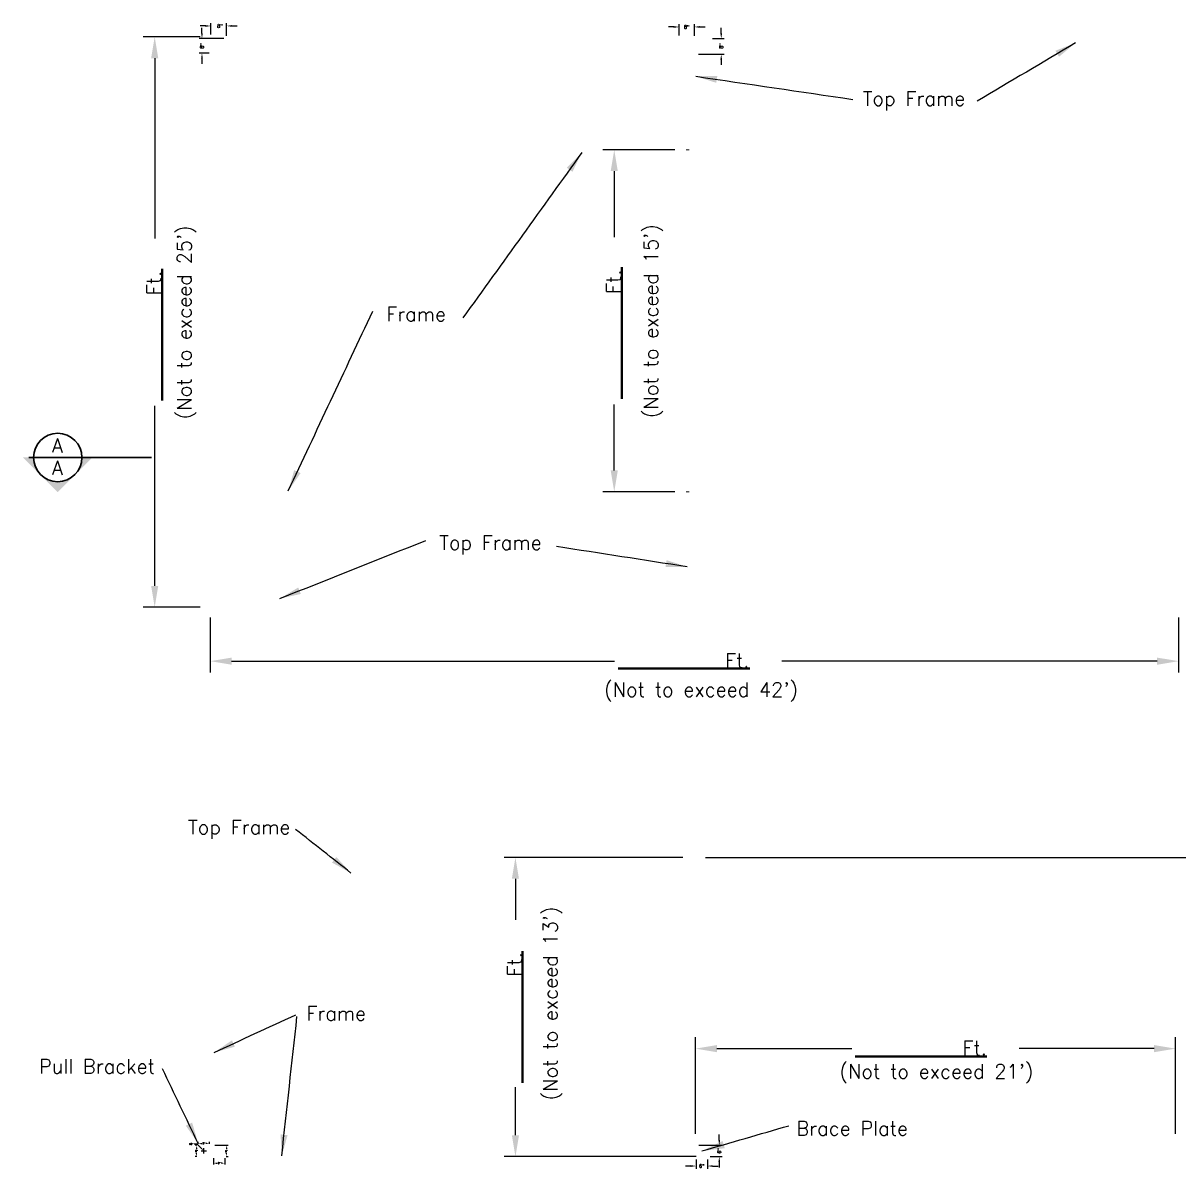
# Model space of a CAD drawing. Header units: feet. Extents: x -1041 to -841, y 1577 to 1639.
# Drawn here: x -1040.9 to -990.2, y 1588.8 to 1639 of the extents above; entities that cross this region are included whole.
import ezdxf
from ezdxf.enums import TextEntityAlignment as Align

# ---------------------------------------------------------------- set-up
doc = ezdxf.new("R2010")
doc.units = ezdxf.units.FT
doc.header["$MEASUREMENT"] = 0
for name, color, linetype, lineweight in [('1.Text.Dims.x001', 7, 'Continuous', 13), ('1.Text.Dims.x002', 7, 'Continuous', 13), ('1.Text.Dims.x008', 7, 'Continuous', 13)]:
    doc.layers.add(name, color=color, linetype=linetype, lineweight=lineweight)
doc.styles.add('001xB.NoteB', font='romans.shx', dxfattribs={"height": 0.078})
doc.styles.add('002xB.NoteB', font='romans.shx', dxfattribs={"height": 0.156})
doc.styles.add('008xB.NoteB', font='romans.shx', dxfattribs={"height": 0.624})
doc.dimstyles.new('001xB.Model', dxfattribs={"dimtxt": 0.078, "dimasz": 0.117, "dimexe": 0.0625, "dimexo": 0.0625, "dimgap": 0.039, "dimtad": 0, "dimtih": 1, "dimtoh": 1, "dimdec": 4, "dimlfac": 12, "dimzin": 0, "dimdsep": 46, "dimlunit": 4, "dimtxsty": '001xB.NoteB', "dimcen": 0.117, "dimadec": 0, "dimazin": 0, "dimtfac": 1, "dimtdec": 4, "dimtofl": 0, "dimtmove": 0, "dimatfit": 3, "dimfxl": 0, "dimtolj": 1, "dimtzin": 0, "dimarcsym": 0})
doc.dimstyles.new('002xB.Model', dxfattribs={"dimtxt": 0.156, "dimasz": 0.234, "dimexe": 0.125, "dimexo": 0.125, "dimgap": 0.078, "dimtad": 0, "dimdec": 4, "dimlfac": 12, "dimzin": 0, "dimdsep": 46, "dimlunit": 4, "dimtxsty": '002xB.NoteB', "dimcen": 0.234, "dimaunit": 1, "dimadec": 1, "dimazin": 0, "dimtfac": 1, "dimtdec": 4, "dimtofl": 0, "dimtmove": 0, "dimatfit": 3, "dimfxl": 0, "dimtolj": 1, "dimtzin": 0, "dimarcsym": 0})
doc.dimstyles.new('008xB.Model', dxfattribs={"dimtxt": 0.624, "dimasz": 0.936, "dimexe": 0.5, "dimexo": 0.5, "dimgap": 0.312, "dimtad": 0, "dimdec": 4, "dimzin": 0, "dimdsep": 46, "dimtxsty": '008xB.NoteB', "dimcen": 0.936, "dimadec": 0, "dimazin": 0, "dimtfac": 1, "dimtdec": 4, "dimtofl": 0, "dimtmove": 0, "dimatfit": 3, "dimfxl": 0, "dimtolj": 1, "dimtzin": 0, "dimarcsym": 0})

# ---------------------------------------------------------------- blocks, each defined once
blk = doc.blocks.new('*D24')
at = {"layer": '1.Text.Dims.x002', "color": 0, "linetype": 'Continuous', "lineweight": -2}
for p, q in [((-1012.348, 1638.862), (-1012.582, 1638.862)), ((-1012.114, 1638.487), (-1012.114, 1638.987)), ((-1011.444, 1638.476), (-1011.444, 1638.987)), ((-1011.21, 1638.862), (-1010.976, 1638.862))]:
    blk.add_line(p, q, dxfattribs=at)
at = {"layer": '1.Text.Dims.x002', "color": 0, "linetype": 'Continuous'}
for points in [[(-1012.348, 1638.901), (-1012.348, 1638.823), (-1012.114, 1638.862)], [(-1011.21, 1638.901), (-1011.21, 1638.823), (-1011.444, 1638.862)]]:
    blk.add_solid(points, dxfattribs=at)
at = {"layer": 'Defpoints', "color": 0, "linetype": 'Continuous'}
for p in [(-1011.444, 1638.862), (-1012.114, 1638.362), (-1011.444, 1638.351, 1.051)]:
    blk.add_point(p, dxfattribs=at)
at = {"layer": '1.Text.Dims.x002', "color": 0, "linetype": 'Continuous', "lineweight": 13, "insert": (-1011.783, 1638.862), "char_height": 0.156, "attachment_point": 5, "style": '002xB.NoteB'}
blk.add_mtext('\\A1;8"', dxfattribs=at)
blk = doc.blocks.new('*D32')
at = {"layer": '1.Text.Dims.x008', "color": 0, "linetype": 'Continuous', "lineweight": -2}
for p, q in [((-988.099, 1603.365), (-988.099, 1604.301)), ((-1010.954, 1602.429), (-987.599, 1602.429)), ((-988.099, 1601.357), (-988.099, 1602.429)), ((-988.099, 1601.893), (-985.898, 1600.461)), ((-989.769, 1601.357), (-987.599, 1601.357)), ((-988.099, 1600.421), (-988.099, 1599.485)), ((-985.898, 1600.461), (-985.898, 1599.837))]:
    blk.add_line(p, q, dxfattribs=at)
at = {"layer": '1.Text.Dims.x008', "color": 0, "linetype": 'Continuous'}
for points in [[(-988.255, 1603.365), (-987.943, 1603.365), (-988.099, 1602.429)], [(-988.255, 1600.421), (-987.943, 1600.421), (-988.099, 1601.357)]]:
    blk.add_solid(points, dxfattribs=at)
at = {"layer": 'Defpoints', "color": 0, "linetype": 'Continuous'}
for p in [(-1011.454, 1602.429, -24.911), (-988.099, 1602.429), (-990.269, 1601.357, -0.043)]:
    blk.add_point(p, dxfattribs=at)
at = {"layer": '1.Text.Dims.x008', "color": 0, "linetype": 'Continuous', "lineweight": 13, "insert": (-985.898, 1597.787), "char_height": 0.624, "attachment_point": 5, "rotation": 90, "style": '008xB.NoteB'}
blk.add_mtext("\\A1;1' max.", dxfattribs=at)
blk = doc.blocks.new('*D31')
at = {"layer": '1.Text.Dims.x008', "color": 0, "linetype": 'Continuous', "lineweight": -2}
for p, q in [((-1011.394, 1590.305), (-1011.394, 1594.544)), ((-990.353, 1590.305), (-990.353, 1594.544)), ((-1010.458, 1594.044), (-1004.537, 1594.044)), ((-991.289, 1594.044), (-997.197, 1594.044))]:
    blk.add_line(p, q, dxfattribs=at)
at = {"layer": '1.Text.Dims.x008', "color": 0, "linetype": 'Continuous'}
for points in [[(-1010.458, 1594.2), (-1010.458, 1593.888), (-1011.394, 1594.044)], [(-991.289, 1594.2), (-991.289, 1593.888), (-990.353, 1594.044)]]:
    blk.add_solid(points, dxfattribs=at)
at = {"layer": 'Defpoints', "color": 0, "linetype": 'Continuous'}
for p in [(-990.353, 1594.044), (-1011.394, 1589.805, -4.931), (-990.353, 1589.805, -4.911)]:
    blk.add_point(p, dxfattribs=at)
at = {"layer": '1.Text.Dims.x008', "color": 0, "linetype": 'Continuous', "lineweight": 13, "insert": (-1000.867, 1594.044), "char_height": 0.624, "attachment_point": 5, "style": '008xB.NoteB'}
blk.add_mtext('\\A1;________Ft.', dxfattribs=at)
blk = doc.blocks.new('*D33')
at = {"layer": '1.Text.Dims.x008', "color": 0, "linetype": 'Continuous', "lineweight": -2}
for p, q in [((-1011.954, 1602.429), (-1019.792, 1602.429)), ((-1019.292, 1601.493), (-1019.292, 1599.7)), ((-1019.292, 1590.241), (-1019.292, 1592.36)), ((-1011.371, 1589.305), (-1019.792, 1589.305))]:
    blk.add_line(p, q, dxfattribs=at)
at = {"layer": '1.Text.Dims.x008', "color": 0, "linetype": 'Continuous'}
for points in [[(-1019.448, 1601.493), (-1019.136, 1601.493), (-1019.292, 1602.429)], [(-1019.448, 1590.241), (-1019.136, 1590.241), (-1019.292, 1589.305)]]:
    blk.add_solid(points, dxfattribs=at)
at = {"layer": 'Defpoints', "color": 0, "linetype": 'Continuous'}
for p in [(-1019.292, 1602.429), (-1011.454, 1602.429, -24.911), (-1010.871, 1589.305, -4.911)]:
    blk.add_point(p, dxfattribs=at)
at = {"layer": '1.Text.Dims.x008', "color": 0, "linetype": 'Continuous', "lineweight": 13, "insert": (-1019.292, 1596.03), "char_height": 0.624, "attachment_point": 5, "rotation": 90, "style": '008xB.NoteB'}
blk.add_mtext('\\A1;________Ft.', dxfattribs=at)
blk = doc.blocks.new('*D27')
at = {"layer": '1.Text.Dims.x008', "color": 0, "linetype": 'Continuous', "lineweight": -2}
for p, q in [((-1033.12, 1638.422), (-1035.611, 1638.422)), ((-1035.111, 1637.486), (-1035.111, 1629.584)), ((-1035.111, 1614.343), (-1035.111, 1622.245)), ((-1033.12, 1613.407), (-1035.611, 1613.407))]:
    blk.add_line(p, q, dxfattribs=at)
at = {"layer": '1.Text.Dims.x008', "color": 0, "linetype": 'Continuous'}
for points in [[(-1035.267, 1637.486), (-1034.955, 1637.486), (-1035.111, 1638.422)], [(-1035.267, 1614.343), (-1034.955, 1614.343), (-1035.111, 1613.407)]]:
    blk.add_solid(points, dxfattribs=at)
at = {"layer": 'Defpoints', "color": 0, "linetype": 'Continuous'}
for p in [(-1032.62, 1638.422), (-1035.111, 1613.407), (-1032.62, 1613.407)]:
    blk.add_point(p, dxfattribs=at)
at = {"layer": '1.Text.Dims.x008', "color": 0, "linetype": 'Continuous', "lineweight": 13, "insert": (-1035.111, 1625.915), "char_height": 0.624, "attachment_point": 5, "rotation": 90, "style": '008xB.NoteB'}
blk.add_mtext('\\A1;________Ft.', dxfattribs=at)
blk = doc.blocks.new('*D23')
at = {"layer": '1.Text.Dims.x008', "color": 0, "linetype": 'Continuous', "lineweight": -2}
for p, q in [((-1032.672, 1612.959), (-1032.672, 1610.541)), ((-990.216, 1612.959), (-990.216, 1610.541)), ((-1031.736, 1611.041), (-1014.948, 1611.041)), ((-991.152, 1611.041), (-1007.609, 1611.041))]:
    blk.add_line(p, q, dxfattribs=at)
at = {"layer": '1.Text.Dims.x008', "color": 0, "linetype": 'Continuous'}
for points in [[(-1031.736, 1611.197), (-1031.736, 1610.885), (-1032.672, 1611.041)], [(-991.152, 1611.197), (-991.152, 1610.885), (-990.216, 1611.041)]]:
    blk.add_solid(points, dxfattribs=at)
at = {"layer": 'Defpoints', "color": 0, "linetype": 'Continuous'}
for p in [(-1032.672, 1613.459), (-990.216, 1613.459), (-990.216, 1611.041)]:
    blk.add_point(p, dxfattribs=at)
at = {"layer": '1.Text.Dims.x008', "color": 0, "linetype": 'Continuous', "lineweight": 13, "insert": (-1011.279, 1611.041), "char_height": 0.624, "attachment_point": 5, "style": '008xB.NoteB'}
blk.add_mtext('\\A1;________Ft.', dxfattribs=at)
blk = doc.blocks.new('*D30')
at = {"layer": '1.Text.Dims.x002', "color": 0, "linetype": 'Continuous', "lineweight": -2}
for p, q in [((-1010.353, 1590.039), (-1010.353, 1590.273)), ((-1011.246, 1589.805), (-1010.228, 1589.805)), ((-1010.746, 1589.305), (-1010.228, 1589.305)), ((-1010.353, 1589.071), (-1010.353, 1588.837))]:
    blk.add_line(p, q, dxfattribs=at)
at = {"layer": '1.Text.Dims.x002', "color": 0, "linetype": 'Continuous'}
for points in [[(-1010.392, 1590.039), (-1010.314, 1590.039), (-1010.353, 1589.805)], [(-1010.392, 1589.071), (-1010.314, 1589.071), (-1010.353, 1589.305)]]:
    blk.add_solid(points, dxfattribs=at)
at = {"layer": 'Defpoints', "color": 0, "linetype": 'Continuous'}
for p in [(-1011.371, 1589.805, -4.931), (-1010.353, 1589.805), (-1010.871, 1589.305, -20.077)]:
    blk.add_point(p, dxfattribs=at)
at = {"layer": '1.Text.Dims.x002', "color": 0, "linetype": 'Continuous', "lineweight": 13, "insert": (-1010.353, 1589.555), "char_height": 0.156, "attachment_point": 5, "rotation": 90, "style": '002xB.NoteB'}
blk.add_mtext('\\A1;6"', dxfattribs=at)
blk = doc.blocks.new('*D29')
at = {"layer": '1.Text.Dims.x002', "color": 0, "linetype": 'Continuous', "lineweight": -2}
for p, q in [((-1011.605, 1588.894), (-1011.839, 1588.894)), ((-1011.371, 1589.18), (-1011.371, 1588.769)), ((-1010.871, 1589.18), (-1010.871, 1588.769)), ((-1010.637, 1588.894), (-1010.403, 1588.894))]:
    blk.add_line(p, q, dxfattribs=at)
at = {"layer": '1.Text.Dims.x002', "color": 0, "linetype": 'Continuous'}
for points in [[(-1011.605, 1588.933), (-1011.605, 1588.855), (-1011.371, 1588.894)], [(-1010.637, 1588.933), (-1010.637, 1588.855), (-1010.871, 1588.894)]]:
    blk.add_solid(points, dxfattribs=at)
at = {"layer": 'Defpoints', "color": 0, "linetype": 'Continuous'}
for p in [(-1011.371, 1589.305, -4.911), (-1010.871, 1589.305, -20.077), (-1010.871, 1588.894)]:
    blk.add_point(p, dxfattribs=at)
at = {"layer": '1.Text.Dims.x002', "color": 0, "linetype": 'Continuous', "lineweight": 13, "insert": (-1011.121, 1588.894), "char_height": 0.156, "attachment_point": 5, "style": '002xB.NoteB'}
blk.add_mtext('\\A1;6"', dxfattribs=at)
blk = doc.blocks.new('*D26')
at = {"layer": '1.Text.Dims.x008', "color": 0, "linetype": 'Continuous', "lineweight": -2}
for p, q in [((-1012.305, 1633.472), (-1015.459, 1633.472)), ((-1014.959, 1632.536), (-1014.959, 1629.642)), ((-1014.959, 1619.408), (-1014.959, 1622.302)), ((-1012.305, 1618.472), (-1015.459, 1618.472))]:
    blk.add_line(p, q, dxfattribs=at)
at = {"layer": '1.Text.Dims.x008', "color": 0, "linetype": 'Continuous'}
for points in [[(-1015.115, 1632.536), (-1014.803, 1632.536), (-1014.959, 1633.472)], [(-1015.115, 1619.408), (-1014.803, 1619.408), (-1014.959, 1618.472)]]:
    blk.add_solid(points, dxfattribs=at)
at = {"layer": 'Defpoints', "color": 0, "linetype": 'Continuous'}
for p in [(-1011.805, 1633.472), (-1014.959, 1618.472), (-1011.805, 1618.472)]:
    blk.add_point(p, dxfattribs=at)
at = {"layer": '1.Text.Dims.x008', "color": 0, "linetype": 'Continuous', "lineweight": 13, "insert": (-1014.959, 1625.972), "char_height": 0.624, "attachment_point": 5, "rotation": 90, "style": '008xB.NoteB'}
blk.add_mtext('\\A1;________Ft.', dxfattribs=at)
blk = doc.blocks.new('*D25')
at = {"layer": '1.Text.Dims.x002', "color": 0, "linetype": 'Continuous', "lineweight": -2}
for p, q in [((-1010.268, 1638.584), (-1010.268, 1638.818)), ((-1010.658, 1638.35), (-1010.143, 1638.35)), ((-1011.261, 1637.665), (-1010.143, 1637.665)), ((-1010.268, 1637.431), (-1010.268, 1637.197))]:
    blk.add_line(p, q, dxfattribs=at)
at = {"layer": '1.Text.Dims.x002', "color": 0, "linetype": 'Continuous'}
for points in [[(-1010.307, 1638.584), (-1010.229, 1638.584), (-1010.268, 1638.35)], [(-1010.307, 1637.431), (-1010.229, 1637.431), (-1010.268, 1637.665)]]:
    blk.add_solid(points, dxfattribs=at)
at = {"layer": 'Defpoints', "color": 0, "linetype": 'Continuous'}
for p in [(-1010.783, 1638.35), (-1011.386, 1637.665), (-1010.268, 1637.665)]:
    blk.add_point(p, dxfattribs=at)
at = {"layer": '1.Text.Dims.x002', "color": 0, "linetype": 'Continuous', "lineweight": 13, "insert": (-1010.268, 1638.026), "char_height": 0.156, "attachment_point": 5, "rotation": 90, "style": '002xB.NoteB'}
blk.add_mtext('\\A1;8"', dxfattribs=at)
blk = doc.blocks.new('*D47')
at = {"layer": '1.Text.Dims.x001', "color": 0, "lineweight": -2}
for p, q in [((-1033.204, 1589.867), (-1033.204, 1589.949)), ((-1033.087, 1589.887), (-1033.045, 1589.887)), ((-1032.821, 1589.887), (-1032.863, 1589.887)), ((-1032.704, 1589.867), (-1032.704, 1589.949))]:
    blk.add_line(p, q, dxfattribs=at)
at = {"layer": '1.Text.Dims.x001', "color": 0}
for points in [[(-1033.087, 1589.906), (-1033.087, 1589.867), (-1033.204, 1589.887)], [(-1032.821, 1589.906), (-1032.821, 1589.867), (-1032.704, 1589.887)]]:
    blk.add_solid(points, dxfattribs=at)
at = {"layer": 'Defpoints', "color": 0}
for p in [(-1033.204, 1589.887), (-1033.204, 1589.805, -4.911), (-1032.704, 1589.805, -4.911)]:
    blk.add_point(p, dxfattribs=at)
at = {"layer": '1.Text.Dims.x001', "color": 0, "insert": (-1032.954, 1589.887), "char_height": 0.078, "attachment_point": 5, "style": '001xB.NoteB'}
blk.add_mtext('\\A1;6"', dxfattribs=at)
blk = doc.blocks.new('*D48')
at = {"layer": '1.Text.Dims.x001', "color": 0, "lineweight": -2}
for p, q in [((-1033.267, 1589.805), (-1033.338, 1589.805)), ((-1033.276, 1589.688), (-1033.276, 1589.64)), ((-1033.276, 1589.422), (-1033.276, 1589.469)), ((-1033.267, 1589.305), (-1033.338, 1589.305))]:
    blk.add_line(p, q, dxfattribs=at)
at = {"layer": '1.Text.Dims.x001', "color": 0}
for points in [[(-1033.295, 1589.688), (-1033.256, 1589.688), (-1033.276, 1589.805)], [(-1033.295, 1589.422), (-1033.256, 1589.422), (-1033.276, 1589.305)]]:
    blk.add_solid(points, dxfattribs=at)
at = {"layer": 'Defpoints', "color": 0}
for p in [(-1033.204, 1589.805, -4.911), (-1033.276, 1589.305), (-1033.204, 1589.305, -4.911)]:
    blk.add_point(p, dxfattribs=at)
at = {"layer": '1.Text.Dims.x001', "color": 0, "insert": (-1033.276, 1589.555), "char_height": 0.078, "attachment_point": 5, "style": '001xB.NoteB'}
blk.add_mtext('\\A1;6"', dxfattribs=at)
blk = doc.blocks.new('*D49')
at = {"layer": '1.Text.Dims.x001', "color": 0, "lineweight": -2}
for p, q in [((-1033.379, 1589.863), (-1033.262, 1589.863)), ((-1033.262, 1589.863), (-1033.045, 1589.645)), ((-1033.071, 1589.555), (-1032.837, 1589.555)), ((-1032.954, 1589.438), (-1032.954, 1589.672))]:
    blk.add_line(p, q, dxfattribs=at)
at = {"layer": '1.Text.Dims.x001', "color": 0}
blk.add_solid([(-1033.031, 1589.659), (-1033.058, 1589.631), (-1032.962, 1589.562)], dxfattribs=at)
at = {"layer": 'Defpoints', "color": 0}
for p in [(-1032.962, 1589.562, -4.807), (-1032.946, 1589.547, -5.056)]:
    blk.add_point(p, dxfattribs=at)
at = {"layer": '1.Text.Dims.x001', "color": 0, "insert": (-1033.507, 1589.863), "char_height": 0.078, "attachment_point": 5, "style": '001xB.NoteB'}
blk.add_mtext('\\A1;∅3"', dxfattribs=at)
blk = doc.blocks.new('*D50')
at = {"layer": '1.Text.Dims.x002', "color": 0, "linetype": 'Continuous', "lineweight": -2}
for p, q in [((-1033.038, 1638.585), (-1033.038, 1638.819)), ((-1032.083, 1638.351), (-1033.163, 1638.351)), ((-1032.728, 1637.718), (-1033.163, 1637.718)), ((-1033.038, 1637.484), (-1033.038, 1637.25))]:
    blk.add_line(p, q, dxfattribs=at)
at = {"layer": '1.Text.Dims.x002', "color": 0, "linetype": 'Continuous'}
for points in [[(-1033.077, 1638.585), (-1032.999, 1638.585), (-1033.038, 1638.351)], [(-1033.077, 1637.484), (-1032.999, 1637.484), (-1033.038, 1637.718)]]:
    blk.add_solid(points, dxfattribs=at)
at = {"layer": 'Defpoints', "color": 0, "linetype": 'Continuous'}
for p in [(-1031.958, 1638.351), (-1033.038, 1637.718), (-1032.603, 1637.718)]:
    blk.add_point(p, dxfattribs=at)
at = {"layer": '1.Text.Dims.x002', "color": 0, "linetype": 'Continuous', "lineweight": 13, "insert": (-1033.038, 1638.03), "char_height": 0.156, "attachment_point": 5, "rotation": 90, "style": '002xB.NoteB'}
blk.add_mtext('\\A1;8"', dxfattribs=at)
blk = doc.blocks.new('*D51')
at = {"layer": '1.Text.Dims.x002', "color": 0, "linetype": 'Continuous', "lineweight": -2}
for p, q in [((-1032.65, 1638.528), (-1032.65, 1639.031)), ((-1031.958, 1638.476), (-1031.958, 1639.031)), ((-1032.884, 1638.906), (-1033.118, 1638.906)), ((-1031.724, 1638.906), (-1031.49, 1638.906))]:
    blk.add_line(p, q, dxfattribs=at)
at = {"layer": '1.Text.Dims.x002', "color": 0, "linetype": 'Continuous'}
for points in [[(-1032.884, 1638.945), (-1032.884, 1638.867), (-1032.65, 1638.906)], [(-1031.724, 1638.945), (-1031.724, 1638.867), (-1031.958, 1638.906)]]:
    blk.add_solid(points, dxfattribs=at)
at = {"layer": 'Defpoints', "color": 0, "linetype": 'Continuous'}
for p in [(-1031.958, 1638.906), (-1032.65, 1638.403), (-1031.958, 1638.351, 0.052)]:
    blk.add_point(p, dxfattribs=at)
at = {"layer": '1.Text.Dims.x002', "color": 0, "linetype": 'Continuous', "lineweight": 13, "insert": (-1032.251, 1638.906), "char_height": 0.156, "attachment_point": 5, "style": '002xB.NoteB'}
blk.add_mtext('\\A1;8"', dxfattribs=at)
blk = doc.blocks.new('*D54')
at = {"layer": '1.Text.Dims.x001', "color": 0, "lineweight": -2}
for p, q in [((-1032.537, 1589.242), (-1032.537, 1588.957)), ((-1032.42, 1589.019), (-1032.373, 1589.019)), ((-1032.154, 1589.019), (-1032.191, 1589.019)), ((-1032.037, 1589.242), (-1032.037, 1588.957))]:
    blk.add_line(p, q, dxfattribs=at)
at = {"layer": '1.Text.Dims.x001', "color": 0}
for points in [[(-1032.42, 1589.039), (-1032.42, 1589), (-1032.537, 1589.019)], [(-1032.154, 1589.039), (-1032.154, 1589), (-1032.037, 1589.019)]]:
    blk.add_solid(points, dxfattribs=at)
at = {"layer": 'Defpoints', "color": 0}
for p in [(-1032.537, 1589.305, -4.931), (-1032.537, 1589.019), (-1032.037, 1589.305, -4.911)]:
    blk.add_point(p, dxfattribs=at)
at = {"layer": '1.Text.Dims.x001', "color": 0, "insert": (-1032.282, 1589.019), "char_height": 0.078, "attachment_point": 5, "style": '001xB.NoteB'}
blk.add_mtext('\\A1;6"', dxfattribs=at)
blk = doc.blocks.new('*D55')
at = {"layer": '1.Text.Dims.x001', "color": 0, "lineweight": -2}
for p, q in [((-1032.475, 1589.805), (-1031.896, 1589.805)), ((-1031.959, 1589.688), (-1031.959, 1589.627)), ((-1031.959, 1589.422), (-1031.959, 1589.456)), ((-1031.975, 1589.305), (-1031.896, 1589.305))]:
    blk.add_line(p, q, dxfattribs=at)
at = {"layer": '1.Text.Dims.x001', "color": 0}
for points in [[(-1031.978, 1589.688), (-1031.939, 1589.688), (-1031.959, 1589.805)], [(-1031.978, 1589.422), (-1031.939, 1589.422), (-1031.959, 1589.305)]]:
    blk.add_solid(points, dxfattribs=at)
at = {"layer": 'Defpoints', "color": 0}
for p in [(-1032.537, 1589.805, -4.931), (-1032.037, 1589.305, -20.077), (-1031.959, 1589.305)]:
    blk.add_point(p, dxfattribs=at)
at = {"layer": '1.Text.Dims.x001', "color": 0, "insert": (-1031.959, 1589.542), "char_height": 0.078, "attachment_point": 5, "style": '001xB.NoteB'}
blk.add_mtext('\\A1;6"', dxfattribs=at)

msp = doc.modelspace()

# ---------------------------------------------------------------- hatches: boundary and pattern name
at = {"layer": '1.Text.Dims.x008', "linetype": 'Continuous', "lineweight": 30}
msp.add_hatch(color=7, dxfattribs=at).paths.add_polyline_path([(-1039.3613901, 1618.4573601), (-1040.8807651, 1619.9767351), (-1040.4238901, 1619.9767351), (-1040.4198469, 1619.8841321), (-1040.4077483, 1619.7922339), (-1040.3876863, 1619.7017398), (-1040.3598135, 1619.6133387), (-1040.3243421, 1619.5277032), (-1040.2815421, 1619.4454851), (-1040.2317391, 1619.3673101), (-1040.1753123, 1619.2937732), (-1040.112691, 1619.2254341), (-1040.0443519, 1619.1628129), (-1039.970815, 1619.106386), (-1039.8926401, 1619.0565831), (-1039.810422, 1619.013783), (-1039.7247865, 1618.9783117), (-1039.6363853, 1618.9504389), (-1039.5458913, 1618.9303768), (-1039.453993, 1618.9182782), (-1039.3613901, 1618.9142351), (-1039.2687871, 1618.9182782), (-1039.1768889, 1618.9303768), (-1039.0863948, 1618.9504389), (-1038.9979937, 1618.9783117), (-1038.9123582, 1619.013783), (-1038.8301401, 1619.0565831), (-1038.7519651, 1619.106386), (-1038.6784282, 1619.1628129), (-1038.6100891, 1619.2254341), (-1038.5474678, 1619.2937732), (-1038.491041, 1619.3673101), (-1038.4412381, 1619.4454851), (-1038.398438, 1619.5277032), (-1038.3629667, 1619.6133387), (-1038.3350939, 1619.7017398), (-1038.3150318, 1619.7922339), (-1038.3029332, 1619.8841321), (-1038.2988901, 1619.9767351), (-1037.8420151, 1619.9767351)])

# ---------------------------------------------------------------- linework, layer by layer
at = {"layer": '1.Text.Dims.x008'}
for p, q in [((-1011.667151, 1633.4720089), (-1011.8050073, 1633.4720089)), ((-1011.667151, 1618.4720089), (-1011.8050073, 1618.4720089))]:
    msp.add_line(p, q, dxfattribs=at)
at = {"layer": '1.Text.Dims.x008', "lineweight": 40}
for p, q in [((-1034.7805022, 1622.4754081), (-1034.7805022, 1628.2529908)), ((-1014.6323667, 1622.5460556), (-1014.6323667, 1628.3236383)), ((-1014.78434, 1610.7258111), (-1009.0067574, 1610.7258111)), ((-1018.9786818, 1592.5448414), (-1018.9786818, 1598.322424)), ((-1004.3972966, 1593.7028244), (-998.619714, 1593.7028244))]:
    msp.add_line(p, q, dxfattribs=at)
at = {"layer": '1.Text.Dims.x008', "color": 7, "linetype": 'Continuous', "lineweight": 30}
for p, q in [((-1040.6253189, 1619.977321), (-1038.1253189, 1619.977321)), ((-1038.2988902, 1619.977321), (-1035.2483637, 1619.977321))]:
    msp.add_line(p, q, dxfattribs=at)
msp.add_circle((-1039.3613901, 1619.9767351), 1.0625, dxfattribs=at)

# ---------------------------------------------------------------- texts
at = {"layer": '1.Text.Dims.x008', "color": 7, "linetype": 'Continuous', "lineweight": 30, "style": '008xB.NoteB'}
for p in [(-1039.3753189, 1620.5005856), (-1039.3753189, 1619.5206735)]:
    msp.add_text('A', height=0.624, dxfattribs=at).set_placement(p, align=Align.MIDDLE_CENTER)
at = {"layer": '1.Text.Dims.x008', "char_height": 0.624, "line_spacing_factor": 0.900706, "style": '008xB.NoteB'}
for s, insert, attachment_point in [('Top Frame', (-1001.8169546, 1635.6166933), 5), ('Top Frame', (-1029.1590859, 1603.6573671), 6), ('Pull Bracket', (-1035.104624, 1593.5780943), 3)]:
    msp.add_mtext(s, dxfattribs=dict(at, insert=insert, attachment_point=attachment_point))
at = {"layer": '1.Text.Dims.x008', "linetype": 'Continuous', "lineweight": 13, "char_height": 0.624, "attachment_point": 5, "rotation": 89.99999846, "style": '008xB.NoteB'}
for s, insert, width in [("(Not to exceed 25')", (-1033.7072238, 1625.9089922), 11.322553458), ("(Not to exceed 15')", (-1013.2471995, 1625.9598091), 10.090684353), ("(Not to exceed 13')", (-1017.6565129, 1596.029813), 14.454320712)]:
    msp.add_mtext(s, dxfattribs=dict(at, insert=insert, width=width))
at = {"layer": '1.Text.Dims.x008', "color": 7, "lineweight": 13, "insert": (-1023.646505, 1626.266251), "char_height": 0.624, "attachment_point": 5, "line_spacing_factor": 0.900706, "style": '008xB.NoteB'}
msp.add_mtext('Frame', dxfattribs=at)
at = {"layer": '1.Text.Dims.x008', "insert": (-1020.3911056, 1616.1362305), "char_height": 0.624, "width": 8.317112519, "attachment_point": 5, "line_spacing_factor": 0.900706, "style": '008xB.NoteB'}
msp.add_mtext('Top Frame', dxfattribs=at)
at = {"layer": '1.Text.Dims.x008', "linetype": 'Continuous', "lineweight": 13, "char_height": 0.624, "attachment_point": 5, "style": '008xB.NoteB'}
for s, insert, width in [("(Not to exceed 42')", (-1011.1539109, 1609.68978), 10.562484404), ("(Not to exceed 21')", (-1000.8350378, 1592.9405722), 11.260870854)]:
    msp.add_mtext(s, dxfattribs=dict(at, insert=insert, width=width))
at = {"layer": '1.Text.Dims.x008', "color": 7, "lineweight": 13, "char_height": 0.624, "line_spacing_factor": 0.900706, "style": '008xB.NoteB'}
for s, insert, width, attachment_point in [('Frame', (-1028.462568, 1595.9009834), 6.553290197, 1), ('Brace Plate', (-1006.9775604, 1590.5433875), 8.678103301, 4)]:
    msp.add_mtext(s, dxfattribs=dict(at, insert=insert, width=width, attachment_point=attachment_point))

# ---------------------------------------------------------------- dimensions: what is measured, and where the dimension line sits
at = {"layer": '1.Text.Dims.x001'}
dim = msp.add_diameter_dim_2p(p1=(-1032.9463732, 1589.5468176, -5.0560094), p2=(-1032.9619333, 1589.5623856, -4.8069803), dimstyle='001xB.Model', dxfattribs=at)
dim.commit()
dim.dimension.update_dxf_attribs({"geometry": '*D49', "text_midpoint": (-1033.5074318, 1589.8628921), "dimtype": 163})
for base, p1, p2, picture, middle in [((-1033.2041532, 1589.8869029), (-1032.7041532, 1589.8046016, -4.9106615), (-1033.2041532, 1589.8046016, -4.9106615), '*D47', (-1032.9541532, 1589.8869029)), ((-1032.5374866, 1589.0193633), (-1032.0374866, 1589.3046016, -4.9106615), (-1032.5374866, 1589.3046016, -4.9314948), '*D54', (-1032.2823643, 1589.0193633))]:
    dim = msp.add_linear_dim(base=base, p1=p1, p2=p2, dimstyle='001xB.Model', dxfattribs=at)
    dim.commit()
    dim.dimension.update_dxf_attribs({"geometry": picture, "text_midpoint": middle, "dimtype": 160})
for base, p1, p2, picture, middle in [((-1033.2759003, 1589.3046016), (-1033.2041532, 1589.8046016, -4.9106615), (-1033.2041532, 1589.3046016, -4.9106615), '*D48', (-1033.2759003, 1589.5546016)), ((-1031.9587727, 1589.3046016), (-1032.5374866, 1589.8046016, -4.9314948), (-1032.0374866, 1589.3046016, -20.0773282), '*D55', (-1031.9587727, 1589.5415787))]:
    dim = msp.add_linear_dim(base=base, p1=p1, p2=p2, angle=90, dimstyle='001xB.Model', dxfattribs=at)
    dim.commit()
    dim.dimension.update_dxf_attribs({"geometry": picture, "text_midpoint": middle, "dimtype": 160})
at = {"layer": '1.Text.Dims.x002', "color": 7, "linetype": 'Continuous', "lineweight": 13}
for base, p1, p2, text, picture, middle in [((-1031.9581084, 1638.9058195, -0.0520249), (-1032.6497332, 1638.4031229, -0.0520249), (-1031.9581084, 1638.3508545), '8"', '*D51', (-1032.2508897, 1638.9058195, -0.0520249)), ((-1011.4436308, 1638.8620344), (-1012.1142099, 1638.3622019), (-1011.4436308, 1638.3513211, 1.0512543), '8"', '*D24', (-1011.7829347, 1638.8620344)), ((-1010.8708199, 1588.8935877), (-1011.3708199, 1589.3046016, -4.9106615), (-1010.8708199, 1589.3046016, -20.0773282), '6"', '*D29', (-1011.1208199, 1588.8935877))]:
    dim = msp.add_linear_dim(base=base, p1=p1, p2=p2, text=text, dimstyle='002xB.Model', dxfattribs=at)
    dim.commit()
    dim.dimension.update_dxf_attribs({"geometry": picture, "text_midpoint": middle, "dimtype": 160})
for base, p1, p2, angle, text, picture, middle in [((-1033.0382994, 1637.7182694), (-1031.9581084, 1638.3508545), (-1032.6028016, 1637.7182694), 270, '8"', '*D50', (-1033.0382994, 1638.0301386)), ((-1010.2678091, 1637.6648826), (-1010.7834977, 1638.3496604), (-1011.3862356, 1637.6648826), 270, '8"', '*D25', (-1010.2678091, 1638.0255733)), ((-1010.3530847, 1589.8046016), (-1010.8708199, 1589.3046016, -20.0773282), (-1011.3708199, 1589.8046016, -4.9314948), 90, '6"', '*D30', (-1010.3530847, 1589.5546016))]:
    dim = msp.add_linear_dim(base=base, p1=p1, p2=p2, angle=angle, text=text, dimstyle='002xB.Model', dxfattribs=at)
    dim.commit()
    dim.dimension.update_dxf_attribs({"geometry": picture, "text_midpoint": middle, "dimtype": 160})
at = {"layer": '1.Text.Dims.x008', "color": 7, "linetype": 'Continuous', "lineweight": 13}
dim = msp.add_linear_dim(base=(-1035.1110649, 1613.4068645), p1=(-1032.6198652, 1638.4223249), p2=(-1032.6198228, 1613.4068645), angle=270, text='________Ft.', dimstyle='008xB.Model', dxfattribs=at)
dim.commit()
dim.dimension.update_dxf_attribs({"geometry": '*D27', "text_midpoint": (-1035.1110649, 1625.9145947)})
for base, p1, p2, angle, picture, middle in [((-1014.9585628, 1618.4720089), (-1011.8050073, 1633.4720089), (-1011.8050073, 1618.4720089), 270, '*D26', (-1014.9585628, 1625.9720089)), ((-1019.2922059, 1602.4294688), (-1010.8708199, 1589.3046016, -4.9106615), (-1011.4541532, 1602.4294688, -24.9106615), 90, '*D33', (-1019.2922059, 1596.0301574))]:
    dim = msp.add_linear_dim(base=base, p1=p1, p2=p2, angle=angle, text='________Ft.', dimstyle='008xB.Model', dxfattribs=at)
    dim.commit()
    dim.dimension.update_dxf_attribs({"geometry": picture, "text_midpoint": middle, "dimtype": 160})
for base, p1, p2, picture, middle in [((-990.2156642, 1611.0405012), (-1032.6719274, 1613.4589479), (-990.2156642, 1613.4589479), '*D23', (-1011.2787126, 1611.0405012)), ((-990.3531105, 1594.0441614), (-1011.393701, 1589.8046016, -4.9314948), (-990.3531105, 1589.8046016, -4.9106615), '*D31', (-1000.8671966, 1594.0441614))]:
    dim = msp.add_linear_dim(base=base, p1=p1, p2=p2, text='________Ft.', dimstyle='008xB.Model', dxfattribs=at)
    dim.commit()
    dim.dimension.update_dxf_attribs({"geometry": picture, "text_midpoint": middle, "dimtype": 160})
dim = msp.add_linear_dim(base=(-988.0988347, 1602.4294688), p1=(-990.2687022, 1601.3572266, -0.0428164), p2=(-1011.4541532, 1602.4294688, -24.9106615), angle=90, text="1' max.", dimstyle='008xB.Model', override={"dimtmove": 1}, dxfattribs=at)
dim.commit()
dim.dimension.update_dxf_attribs({"geometry": '*D32', "text_midpoint": (-985.8980652, 1599.5248171), "dimtype": 160})

# ---------------------------------------------------------------- leaders
at = {"layer": '1.Text.Dims.x008', "color": 7, "linetype": 'Continuous', "lineweight": 13, "path_type": 1}
for points, override in [([(-994.7299685, 1638.1634394), (-999.0399077, 1635.6069262)], {"dimgap": 0, "dimtad": 0, "dimclrd": 0, "dimlwd": 65534}), ([(-1011.3884303, 1636.6998277), (-1004.5002092, 1635.6819841)], {"dimgap": 0, "dimclrd": 0, "dimlwd": 65534}), ([(-1016.3735434, 1633.3592393), (-1021.5984991, 1626.0953614)], {"dimgap": 0, "dimtad": 0, "dimclrd": 0, "dimlwd": 65534}), ([(-1029.2520626, 1618.5093057), (-1025.5500647, 1626.3948134)], {"dimgap": 0, "dimtad": 0, "dimclrd": 0, "dimlwd": 65534}), ([(-1029.6283003, 1613.7856626), (-1023.2193832, 1616.3377324)], {"dimgap": 0, "dimtad": 0, "dimclrd": 0, "dimlwd": 65534}), ([(-1011.7639148, 1615.1785917), (-1017.4864924, 1616.0671897)], {"dimgap": 0, "dimtad": 0, "dimclrd": 0, "dimlwd": 65534}), ([(-1026.5050754, 1601.7472473), (-1028.9293085, 1603.6573671)], {"dimgap": 0, "dimtad": 0, "dimclrd": 0, "dimlwd": 65534}), ([(-1032.5080153, 1593.8757773), (-1028.9231411, 1595.5311757)], {"dimgap": 0, "dimtad": 0, "dimclrd": 0, "dimlwd": 65534}), ([(-1029.5398776, 1589.3346788), (-1028.8721479, 1595.4477836)], {"dimgap": 0, "dimclrd": 0, "dimlwd": 65534}), ([(-1033.2027737, 1589.8877026), (-1034.7707056, 1593.1531837)], {"dimgap": 0, "dimtad": 0, "dimclrd": 0, "dimlwd": 65534}), ([(-1011.1208199, 1589.5546016), (-1007.3058101, 1590.6612289)], {"dimtxt": 0.5, "dimasz": 1, "dimgap": 0, "dimtad": 0, "dimclrd": 0, "dimlwd": 65534})]:
    msp.add_leader(points, dimstyle='008xB.Model', override=override, dxfattribs=at)

doc.saveas('drawing.dxf')
